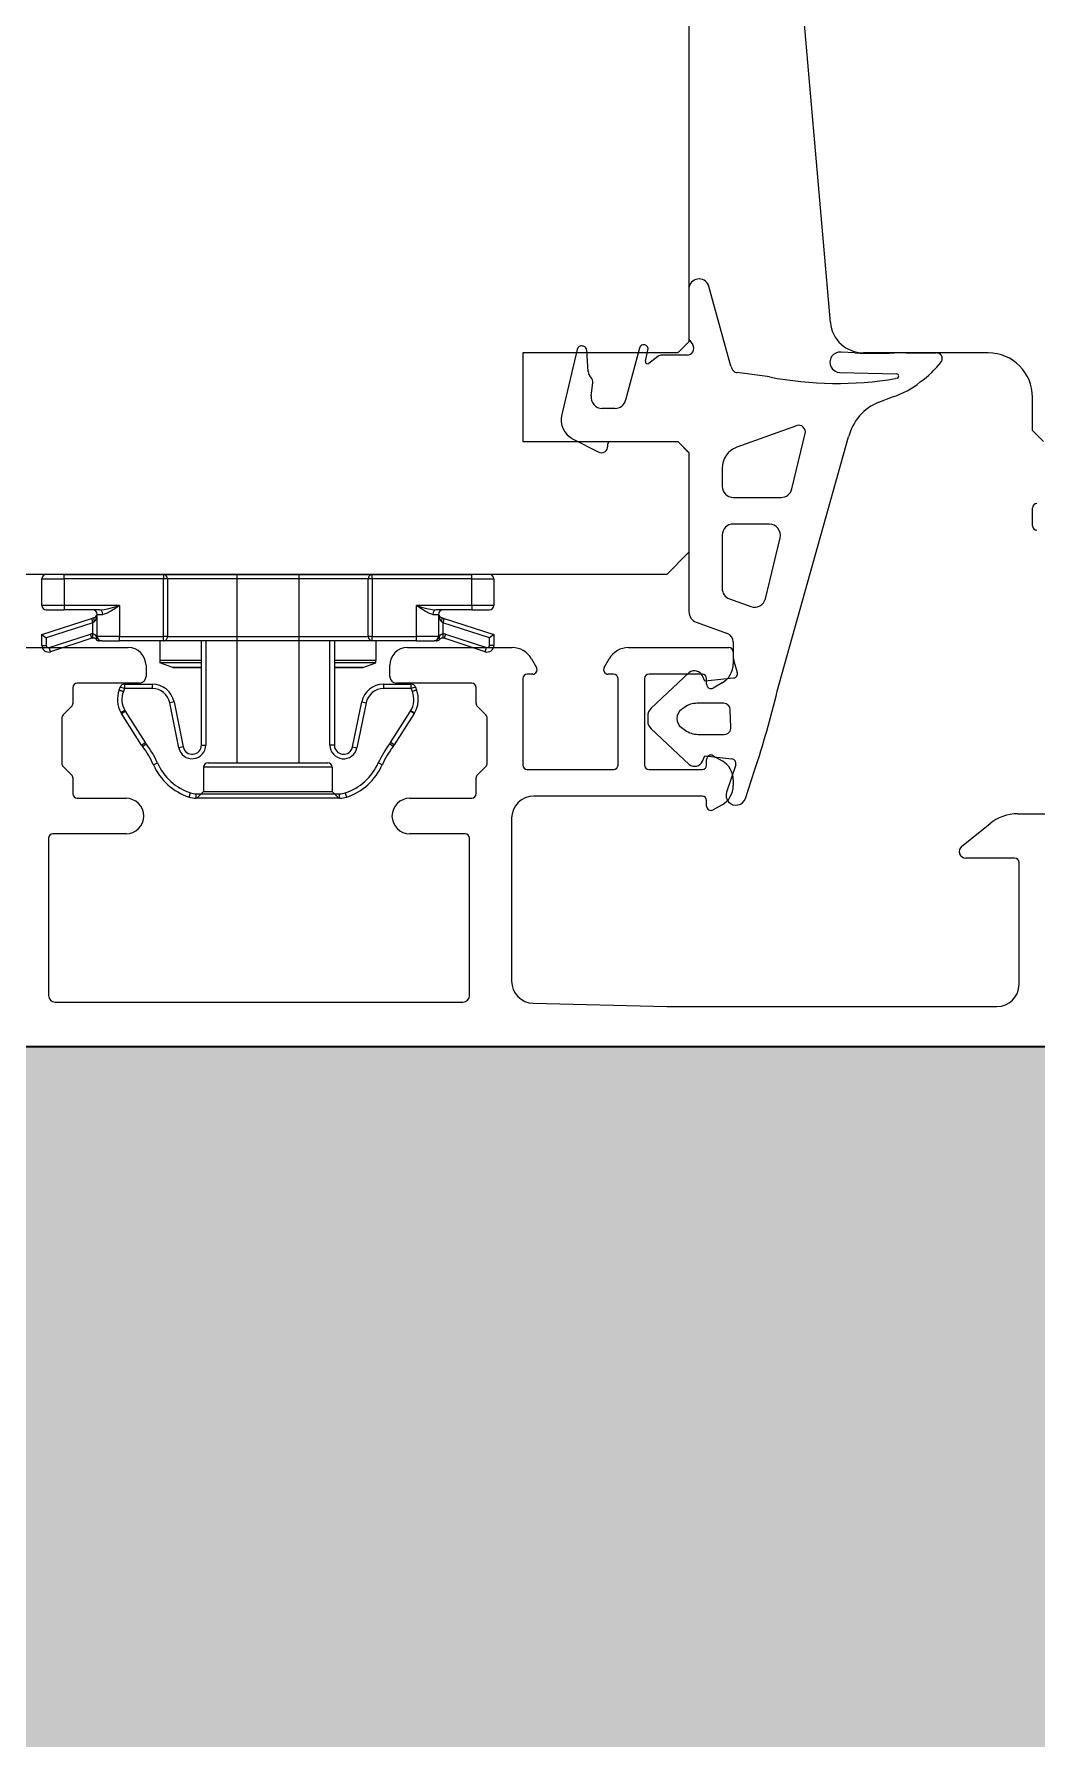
# Model space of a CAD drawing. Header units: centimetres. Extents: x 0.3 to 84.3, y 0.3 to 59.7.
# Drawn here: x 52.7259 to 52.8164, y 11.6615 to 11.8154 of the extents above; entities that cross this region are included whole.
import ezdxf

# ---------------------------------------------------------------- set-up
doc = ezdxf.new("R2010")
doc.units = ezdxf.units.CM
for name, pattern in [('AUSGEZOGEN', [0]), ('PHANTOM', [63.50000000000001, 31.75, -6.35, 6.35, -6.35, 6.35, -6.35]), ('VERDECKT', [9.524999999999999, 6.35, -3.175])]:
    doc.linetypes.add(name, pattern=pattern)
for name, color, linetype, lineweight in [('Bodenplatte', 7, 'AUSGEZOGEN', 35), ('Decke', 7, 'AUSGEZOGEN', 35), ('Fenster', 7, 'AUSGEZOGEN', 35)]:
    doc.layers.add(name, color=color, linetype=linetype, lineweight=lineweight)

msp = doc.modelspace()

# ---------------------------------------------------------------- hatches: boundary and pattern name
at = {"layer": 'Bodenplatte', "linetype": 'AUSGEZOGEN', "lineweight": 25, "true_color": 0xe0ffe0}
msp.add_hatch(color=254, dxfattribs=at).paths.add_polyline_path([(31.65999929904938, 16.11399973863363), (31.65999929904938, 15.95399974220991), (47.43999894633886, 15.95399974220991), (47.43999894633886, 11.56399984033406), (62.71999860480428, 11.56399984033406), (62.71999860480428, 11.72399983675778), (47.5999989427626, 11.72399983675778), (47.5999989427626, 16.11399973863363)])

# ---------------------------------------------------------------- linework, layer by layer
at = {"layer": 'Bodenplatte', "color": 92, "linetype": 'VERDECKT', "lineweight": 35, "true_color": 0x00c600}
msp.add_line((47.5999989427626, 11.72399983675778), (62.71999860480428, 11.72399983675778), dxfattribs=at)
at = {"layer": 'Decke', "color": 96, "linetype": 'PHANTOM', "lineweight": 35, "true_color": 0x006e00}
msp.add_line((47.5999989427626, 11.72399983675778), (62.71999860480428, 11.72399983675778), dxfattribs=at)
at = {"layer": 'Fenster', "color": 7, "linetype": 'AUSGEZOGEN', "lineweight": 25}
for p, q in [((52.79777320001981, 11.78933794535701), (52.79400580988679, 11.83239941162283)), ((52.78499882928957, 11.82959941168543), (52.78499882928957, 11.7875994126242)), ((52.78499882927954, 11.79243797381755), (52.78499882927954, 11.7878387662016)), ((52.78878136389879, 11.78539151514597), (52.78676156544889, 11.7927136173526)), ((52.77490443916247, 11.78692006381093), (52.77352007019064, 11.78105223478324)), ((52.77548426572835, 11.78719424948477), (52.77538559970092, 11.78721752729093)), ((52.77590595761441, 11.78492115089298), (52.77579170170529, 11.78682885140434)), ((52.78052816963304, 11.78704042479576), (52.77928934539194, 11.78233822873408)), ((52.78107504273058, 11.78585411834666), (52.78130471074863, 11.78684850324567)), ((52.78499882928957, 11.7875994126242), (52.78399882931191, 11.78659941264655)), ((52.78499882927954, 11.7878387662016), (52.7853382469569, 11.78732268987083)), ((52.78399882931191, 11.78659941264655), (52.76999882962485, 11.78659941264655)), ((52.76999882962485, 11.78659941264655), (52.76999882962485, 11.77859941282536)), ((52.78220318004333, 11.78626991642923), (52.78139126750123, 11.78565013544049)), ((52.78483694934673, 11.7863929920075), (52.78256724472529, 11.7863929920075)), ((52.79997498984698, 11.7865994126927), (52.7987326420775, 11.78667013351046)), ((52.81201279028276, 11.78659941264655), (52.80076178404728, 11.78659941264655)), ((52.80456849202218, 11.7865994126927), (52.8035581218254, 11.7865994126927)), ((52.77616891656744, 11.78272296555761), (52.7763217569717, 11.78388892606827)), ((52.79226740907174, 11.78442803919407), (52.78936810131, 11.78482923559364)), ((52.79863320223656, 11.78483306325284), (52.80375632292272, 11.78470204531432)), ((52.80379035462614, 11.78431561997095), (52.80365535606472, 11.78427755700701)), ((52.80214434637344, 11.78215774652713), (52.80336655143927, 11.7826224250096)), ((52.81601279019334, 11.77959941280302), (52.81601279019334, 11.78259941273596)), ((52.77832234198621, 11.7815929921147), (52.77716043401742, 11.7815929921147)), ((52.7947051887948, 11.78002779590524), (52.78931758824086, 11.7780759115261)), ((52.79428522598312, 11.77431573125614), (52.79549284151009, 11.77932300653224)), ((52.817012790171, 11.77859941282536), (52.81601279019334, 11.77959941280302)), ((52.76999882962485, 11.77859941282536), (52.78399882931191, 11.77859941282536)), ((52.77455601990298, 11.7788123212969), (52.77681171347014, 11.77765879093868)), ((52.77768489655681, 11.77819299219077), (52.77768489655681, 11.77839299218632)), ((52.77788489655239, 11.77859299218185), (52.7839992564459, 11.77859299218185)), ((52.78399882931191, 11.77859941282536), (52.78499882928957, 11.77759941284772)), ((52.7839992564459, 11.77859299218185), (52.78499882927949, 11.77759341934825)), ((52.78499882928957, 11.77759941284772), (52.78499882928957, 11.76859941304888)), ((52.79296896993941, 11.75606209664848), (52.79941127281901, 11.77901214538142)), ((52.78499882927949, 11.77759341934825), (52.78499882927949, 11.76324417178335)), ((52.78799884114807, 11.77619551413232), (52.78799885928753, 11.77455018151422)), ((52.78899885926516, 11.77355018153658), (52.79331309788879, 11.77355018153658)), ((52.81600580940508, 11.77099941299516), (52.81600580940508, 11.77259941295938)), ((52.78799885928753, 11.7701501816126), (52.78799885928753, 11.76534478340459)), ((52.79225194029163, 11.77115018159025), (52.78899885926516, 11.77115018159025)), ((52.79189615016939, 11.76440963118753), (52.79322406838597, 11.76991573135447)), ((52.78499882928957, 11.76859941304888), (52.78299882933428, 11.76659941309359)), ((52.78299882933428, 11.76659941309359), (52.62699883282116, 11.76659941309359)), ((52.72659879141711, 11.76619941310246), (52.7285987913724, 11.76619941310246)), ((52.72659879141711, 11.76379941315618), (52.72659879141711, 11.76619941310246)), ((52.7285987913724, 11.76659941309359), (52.72699879140814, 11.76659941309359)), ((52.7285987913724, 11.76659941309359), (52.73757543032072, 11.76659941309359)), ((52.7285987913724, 11.76619941310246), (52.7285987913724, 11.76659941309359)), ((52.73757543032072, 11.76619941310246), (52.7285987913724, 11.76619941310246)), ((52.7285987913724, 11.76619941310246), (52.7285987913724, 11.76379941315618)), ((52.73757543032072, 11.76659941309359), (52.7564221802825, 11.76659941309359)), ((52.73757543032072, 11.76659941309359), (52.73757543032072, 11.76619941310246)), ((52.73757543032072, 11.76099941321868), (52.73757543032072, 11.76619941310246)), ((52.73793786781999, 11.76619941310246), (52.73757543032072, 11.76619941310246)), ((52.73793786781999, 11.76619941310246), (52.73793786781999, 11.76099941321868)), ((52.75605974278321, 11.76619941310246), (52.73793786781999, 11.76619941310246)), ((52.74419883836196, 11.76659941309359), (52.74419883836196, 11.74959941347356)), ((52.74979883823681, 11.76659941309359), (52.74979883823681, 11.74959941347356)), ((52.75605974278321, 11.76099941321868), (52.75605974278321, 11.76619941310246)), ((52.7564221802825, 11.76619941310246), (52.75605974278321, 11.76619941310246)), ((52.7564221802825, 11.76619941310246), (52.7564221802825, 11.76659941309359)), ((52.7564221802825, 11.76659941309359), (52.76539879054985, 11.76659941309359)), ((52.7564221802825, 11.76619941310246), (52.7564221802825, 11.76099941321868)), ((52.76539879054985, 11.76619941310246), (52.7564221802825, 11.76619941310246)), ((52.76699879051407, 11.76659941309359), (52.76539879054985, 11.76659941309359)), ((52.76539879054985, 11.76619941310246), (52.76539879054985, 11.76659941309359)), ((52.76539879054985, 11.76379941315618), (52.76539879054985, 11.76619941310246)), ((52.76539879054985, 11.76619941310246), (52.76739879050515, 11.76619941310246)), ((52.76739879050515, 11.76619941310246), (52.76739879050515, 11.76379941315618)), ((52.7285987913724, 11.76379941315618), (52.72659879141711, 11.76379941315618)), ((52.73359879126064, 11.76379941315618), (52.7285987913724, 11.76379941315618)), ((52.7285987913724, 11.76379941315618), (52.7285987913724, 11.7633994131651)), ((52.73308482253503, 11.76365279479651), (52.73359879126064, 11.76379941315618)), ((52.73359879126064, 11.76379941315618), (52.73317048398928, 11.76350617643693)), ((52.73359879126064, 11.76379941315618), (52.73359879126064, 11.76099941321868)), ((52.76039879066161, 11.76099941321868), (52.76039879066161, 11.76379941315618)), ((52.76539879054985, 11.76379941315618), (52.76039879066161, 11.76379941315618)), ((52.76079397802792, 11.763528358955), (52.76039879066161, 11.76379941315618)), ((52.76039879066161, 11.76379941315618), (52.76087301550109, 11.76366388605557)), ((52.76539879054985, 11.76379941315618), (52.76539879054985, 11.7633994131651)), ((52.76739879050515, 11.76379941315618), (52.76539879054985, 11.76379941315618)), ((52.78865683912946, 11.76440509080476), (52.79058200193939, 11.76370438884583)), ((52.72659879141711, 11.76117335469462), (52.73107508405373, 11.76262909745078)), ((52.72699879140814, 11.7633994131651), (52.7285987913724, 11.7633994131651)), ((52.73119879131433, 11.76224870751066), (52.72699879140814, 11.76088281838425)), ((52.73180993691864, 11.7633994131651), (52.7285987913724, 11.7633994131651)), ((52.73107508405373, 11.76262909745078), (52.73132249857494, 11.76270955954879)), ((52.73107508405373, 11.76262909745078), (52.73119879131433, 11.76224870751066)), ((52.73132249857494, 11.76232916960871), (52.73119879131433, 11.76224870751066)), ((52.73119879131433, 11.76125677911392), (52.73119879131433, 11.76224870751066)), ((52.73159879130535, 11.76099941321868), (52.73159879130535, 11.76299941317398)), ((52.73159879130535, 11.76299941317398), (52.73210807930897, 11.76299941317398)), ((52.73180993691864, 11.7633994131651), (52.73221199650678, 11.76344189380566)), ((52.73244312896574, 11.76308437445509), (52.73210807930897, 11.76299941317398)), ((52.73221199650678, 11.76344189380566), (52.73265842891615, 11.76353950413618)), ((52.73281515597355, 11.76327959511623), (52.73244312896574, 11.76308437445509)), ((52.73265842891615, 11.76353950413618), (52.73308482253503, 11.76365279479651)), ((52.73317048398928, 11.76350617643693), (52.73281515597355, 11.76327959511623)), ((52.76118214814863, 11.76327976120661), (52.76079397802792, 11.763528358955)), ((52.76087301550109, 11.76366388605557), (52.76133881964599, 11.76353958718137)), ((52.76159394792858, 11.76306811261929), (52.76118214814863, 11.76327976120661)), ((52.76133881964599, 11.76353958718137), (52.76183297938199, 11.76343376288774)), ((52.76188950261333, 11.76299941317398), (52.76159394792858, 11.76306811261929)), ((52.76183297938199, 11.76343376288774), (52.76218764500362, 11.7633994131651)), ((52.76188950261333, 11.76299941317398), (52.76239879061691, 11.76299941317398)), ((52.76539879054985, 11.7633994131651), (52.76218764500362, 11.7633994131651)), ((52.76239879061691, 11.76299941317398), (52.76239879061691, 11.76099941321868)), ((52.76267508334736, 11.76270955954879), (52.76292249786862, 11.76262909745078)), ((52.76279879060799, 11.76224870751066), (52.76267508334736, 11.76232916960871)), ((52.76292249786862, 11.76262909745078), (52.76279879060799, 11.76224870751066)), ((52.76279879060799, 11.76224870751066), (52.76279879060799, 11.76125677911392)), ((52.76699879051407, 11.76088281838425), (52.76279879060799, 11.76224870751066)), ((52.76292249786862, 11.76262909745078), (52.76739879050515, 11.76117335469462)), ((52.76539879054985, 11.7633994131651), (52.76699879051407, 11.7633994131651)), ((52.78565680912142, 11.76230447918351), (52.78847287915285, 11.76127951351451)), ((52.72659879141711, 11.76019941323657), (52.72659879141711, 11.76117335469462)), ((52.72659879141711, 11.76117335469462), (52.72699879140814, 11.76088281838425)), ((52.72699879140814, 11.76088281838425), (52.72699879140814, 11.76019941323657)), ((52.72726064503397, 11.76000921826654), (52.73097750900999, 11.7612179859339)), ((52.73110121627062, 11.76083759599379), (52.72738435229461, 11.75962882832651)), ((52.73110121627062, 11.76083759599379), (52.73097750900999, 11.7612179859339)), ((52.73121185742279, 11.76085699258383), (52.73119879131433, 11.76125677911392)), ((52.73119879131433, 11.76125677911392), (52.73125255957364, 11.76125305359629)), ((52.73126562568217, 11.760855129825), (52.73121185742279, 11.76085699258383)), ((52.73125255957364, 11.76125305359629), (52.73133445496817, 11.76121870414227)), ((52.73134752107666, 11.76083795509794), (52.73126562568217, 11.760855129825)), ((52.73133445496817, 11.76121870414227), (52.73142224822264, 11.7611376050666)), ((52.73143531433109, 11.76079740556011), (52.73134752107666, 11.76083795509794)), ((52.73142224822264, 11.7611376050666), (52.73150597107498, 11.76099941321868)), ((52.73151903718338, 11.76072830963617), (52.73143531433109, 11.76079740556011)), ((52.73150559717458, 11.76099737614236), (52.73149605787133, 11.76089145877714)), ((52.73149605787133, 11.76089145877714), (52.73150441228299, 11.76080450358045)), ((52.73150441228299, 11.76080450358045), (52.73153885322287, 11.76070827611611)), ((52.73150597107498, 11.76099941321868), (52.73159879130535, 11.76099941321868)), ((52.73150597107498, 11.76099941321868), (52.73150597107498, 11.76099941321868)), ((52.73153885322287, 11.76070827611611), (52.73153885322287, 11.76070827611611)), ((52.73153885322287, 11.76070827611611), (52.73163018672209, 11.76064371091898)), ((52.73359879126064, 11.76099941321868), (52.73159879130535, 11.76099941321868)), ((52.73359879126064, 11.76059941322769), (52.73359879126064, 11.76099941321868)), ((52.73359879126064, 11.76099941321868), (52.73757543032072, 11.76099941321868)), ((52.73757543032072, 11.76059941322769), (52.73757543032072, 11.76099941321868)), ((52.73793786781999, 11.76099941321868), (52.73757543032072, 11.76099941321868)), ((52.73793786781999, 11.76099941321868), (52.75605974278321, 11.76099941321868)), ((52.7564221802825, 11.76099941321868), (52.75605974278321, 11.76099941321868)), ((52.7564221802825, 11.76059941322769), (52.7564221802825, 11.76099941321868)), ((52.7564221802825, 11.76099941321868), (52.76039879066161, 11.76099941321868)), ((52.76039879066161, 11.76059941322769), (52.76039879066161, 11.76099941321868)), ((52.76239879061691, 11.76099941321868), (52.76039879066161, 11.76099941321868)), ((52.76235936418673, 11.76063969332309), (52.76245872869943, 11.76070827611611)), ((52.76239879061691, 11.76099941321868), (52.76249161084734, 11.76099941321868)), ((52.76245872869943, 11.76070827611611), (52.76249316956307, 11.76080450319505)), ((52.76247854473883, 11.76072830963617), (52.76245872869943, 11.76070827611611)), ((52.76251051049199, 11.76075932932636), (52.76247854473903, 11.76072830963636)), ((52.76249161084734, 11.76099941321868), (52.7625235766005, 11.76106145259896)), ((52.76250152403878, 11.76089145637925), (52.76249198476542, 11.76099737604473)), ((52.76249198476542, 11.76099737604473), (52.76249198476542, 11.76099737604473)), ((52.76249316956307, 11.76080450319505), (52.76250152403878, 11.76089145637925)), ((52.76256874138004, 11.7608013249946), (52.76251051049199, 11.76075932932636)), ((52.7625235766005, 11.76106145259896), (52.76258180748857, 11.76114544393555)), ((52.76265000614842, 11.76083793748167), (52.76256874138004, 11.7608013249946)), ((52.76258180748857, 11.76114544393555), (52.76266307225688, 11.76121866890963)), ((52.76273193534001, 11.76085512768664), (52.76265000614842, 11.76083793748167)), ((52.76266307225688, 11.76121866890963), (52.76274500144851, 11.76125304931957)), ((52.76278572449947, 11.76085699258383), (52.76273193534001, 11.76085512768664)), ((52.76274500144851, 11.76125304931957), (52.76279879060799, 11.76125677911392)), ((52.76279879060799, 11.76125677911392), (52.76278572449947, 11.76085699258383)), ((52.76302007291224, 11.7612179859339), (52.76289636565164, 11.76083759599379)), ((52.76661322962767, 11.75962882832651), (52.76289636565164, 11.76083759599379)), ((52.76302007291224, 11.7612179859339), (52.76673693688826, 11.76000921826654)), ((52.76739879050515, 11.76117335469462), (52.76699879051407, 11.76088281838425)), ((52.76699879051407, 11.76019941323657), (52.76699879051407, 11.76088281838425)), ((52.76739879050515, 11.76117335469462), (52.76739879050515, 11.76019941323657)), ((52.71779883080165, 11.75999941295787), (52.73439882799984, 11.75999941295787)), ((52.72659879141711, 11.76019941323657), (52.72699879140814, 11.76019941323657)), ((52.72738435229461, 11.75962882832651), (52.72726064503397, 11.76000921826654)), ((52.73163018672209, 11.76064371091898), (52.7317175911131, 11.76061099548961)), ((52.7317175911131, 11.76061099548961), (52.73181023746821, 11.7605994238374)), ((52.73181023746821, 11.7605994238374), (52.73181023746821, 11.7605994238374)), ((52.73199879129638, 11.76059941322769), (52.73181315083564, 11.76059941322769)), ((52.73199879129638, 11.76059941322769), (52.73359879126064, 11.76059941322769)), ((52.73757543032072, 11.76059941322769), (52.73359879126064, 11.76059941322769)), ((52.73724879117904, 11.76059941322769), (52.73724879117904, 11.75884901310242)), ((52.7564221802825, 11.76059941322769), (52.73757543032072, 11.76059941322769)), ((52.74099881977622, 11.75119941343774), (52.74099881977622, 11.76059941322769)), ((52.7413988197673, 11.76059941322769), (52.7413988197673, 11.75119941343774)), ((52.75259879083597, 11.75119941343774), (52.75259879083597, 11.76059941322769)), ((52.752998790827, 11.76059941322769), (52.752998790827, 11.75119941343774)), ((52.76039879066161, 11.76059941322769), (52.7564221802825, 11.76059941322769)), ((52.75674879074318, 11.76059941322769), (52.75674879074318, 11.75884901310242)), ((52.75959882743652, 11.75999941295787), (52.76905130636388, 11.75999941295787)), ((52.76039879066161, 11.76059941322769), (52.76199879062583, 11.76059941322769)), ((52.76218443108667, 11.76059941322769), (52.76199879062583, 11.76059941322769)), ((52.76218443108667, 11.76059941322769), (52.76218443108667, 11.76059941322769)), ((52.76218734445408, 11.7605994238374), (52.7622475260959, 11.7606044207977)), ((52.7622475260959, 11.7606044207977), (52.76235936418673, 11.76063969332309)), ((52.76661322962767, 11.75962882832651), (52.76673693688826, 11.76000921826654)), ((52.76739879050515, 11.76019941323657), (52.76699879051407, 11.76019941323657)), ((52.77954634785208, 11.75999941295787), (52.78859882678833, 11.75999941295787)), ((52.78899882677941, 11.75959941296678), (52.78899882677941, 11.75854693385173)), ((52.7889992630264, 11.76052775943467), (52.78899926302034, 11.7592518164202)), ((52.73599882796405, 11.7583994129936), (52.73599882796405, 11.75739941301595)), ((52.74099881977622, 11.75884901310242), (52.73724879117904, 11.75884901310242)), ((52.73724879117904, 11.75884901310242), (52.73724879117904, 11.75884901310242)), ((52.73724879117904, 11.7588319390623), (52.73724879117904, 11.7588319390623)), ((52.73724879117904, 11.75881235520469), (52.73724879117904, 11.75875940167721)), ((52.73724879117904, 11.75875940167721), (52.73724879117904, 11.7587060989642)), ((52.73724879117904, 11.7587060989642), (52.73724879117904, 11.75867828529963)), ((52.73724879117904, 11.75867828529963), (52.73724879117904, 11.75867828529963)), ((52.73724879117904, 11.75866107458242), (52.74099881977622, 11.75866107458242)), ((52.73724879117904, 11.75866107458242), (52.73724879117904, 11.75863617755267)), ((52.73841565252047, 11.75821147475686), (52.73724879117904, 11.75863617755267)), ((52.74099881977622, 11.75821147475686), (52.73841565252047, 11.75821147475686)), ((52.73848405654759, 11.75819941328128), (52.74099881977622, 11.75819941328128)), ((52.75674879074318, 11.75884901310242), (52.752998790827, 11.75884901310242)), ((52.752998790827, 11.75866107458242), (52.75674879074318, 11.75866107458242)), ((52.75558192940184, 11.75821147475686), (52.752998790827, 11.75821147475686)), ((52.752998790827, 11.75819941328128), (52.75551352537471, 11.75819941328128)), ((52.75558192940184, 11.75821147475686), (52.75674879074318, 11.75863617755267)), ((52.75674879074318, 11.7588319390623), (52.75674879074318, 11.7588319390623)), ((52.75674879074318, 11.75875940167721), (52.75674879074318, 11.75881235520469)), ((52.75674879074318, 11.75881235520469), (52.75674879074318, 11.75881235520469)), ((52.75674879074318, 11.7587060989642), (52.75674879074318, 11.75875940167721)), ((52.75674879074318, 11.75867828529963), (52.75674879074318, 11.7587060989642)), ((52.75674879074318, 11.75863617755267), (52.75674879074318, 11.75866107458242)), ((52.75674879074318, 11.75866107458242), (52.75674879074318, 11.75866107458242)), ((52.75799882747231, 11.75739941301595), (52.75799882747231, 11.7583994129936)), ((52.770898827184, 11.75759941301149), (52.77039882719519, 11.75759941301149)), ((52.77078335713271, 11.75899941298021), (52.77124523733785, 11.7581994129981)), ((52.77735241687822, 11.7581994129981), (52.77781429708323, 11.75899941298021)), ((52.77819882702082, 11.75759941301149), (52.77769882703201, 11.75759941301149)), ((52.78619882684201, 11.75759941301149), (52.78139882694931, 11.75759941301149)), ((52.78502784126383, 11.75774480764626), (52.78159222436255, 11.75452711549647)), ((52.7890835076789, 11.75867746332738), (52.78935730523992, 11.75776421128226)), ((52.7293988281116, 11.7563994130383), (52.7293988281116, 11.75496509849536)), ((52.7353988279775, 11.75679941302938), (52.72979882810269, 11.75679941302938)), ((52.73358052611552, 11.75616848783011), (52.73395465704694, 11.75602697444188)), ((52.73358440522156, 11.75617882956122), (52.73368111970389, 11.7564388525208)), ((52.73358440522156, 11.75617882956122), (52.73395931197405, 11.75603938451928)), ((52.73405602645647, 11.75629940747881), (52.73368111970389, 11.7564388525208)), ((52.73405602645647, 11.75629940747881), (52.73395931197405, 11.75603938451928)), ((52.73405602645647, 11.75669940746984), (52.73656876102524, 11.75669940746984)), ((52.73405602645647, 11.75669940746984), (52.73405602645647, 11.75629940747881)), ((52.73656876102524, 11.75629940747881), (52.73405602645647, 11.75629940747881)), ((52.73656876102524, 11.75669940746984), (52.73656876102524, 11.75629940747881)), ((52.75743079363301, 11.75669940746984), (52.75994156782863, 11.75669940746984)), ((52.75743079363301, 11.75669940746984), (52.75743079363301, 11.75629940747881)), ((52.75994156782863, 11.75629940747881), (52.75743079363301, 11.75629940747881)), ((52.76539882730695, 11.75679941302938), (52.75859882745888, 11.75679941302938)), ((52.75994156782863, 11.75629940747881), (52.75994156782863, 11.75669940746984)), ((52.76031645401904, 11.75643890779106), (52.75994156782863, 11.75629940747881)), ((52.76003839032379, 11.75603921152847), (52.75994156782863, 11.75629940747881)), ((52.76041327651408, 11.75617871184077), (52.76003839032379, 11.75603921152847)), ((52.76041708008411, 11.75616857435603), (52.76004295460773, 11.75602704654676)), ((52.76031645401904, 11.75643890779106), (52.76041327651408, 11.75617871184077)), ((52.76579882729803, 11.75496509849536), (52.76579882729803, 11.7563994130383)), ((52.76999882720409, 11.75719941302046), (52.76999882720409, 11.74939941319476)), ((52.77859882701185, 11.74939941319476), (52.77859882701185, 11.75719941302046)), ((52.78099882695821, 11.75719941302046), (52.78099882695821, 11.74939941319476)), ((52.78642228881952, 11.7569619675181), (52.78621303939235, 11.75744335184182)), ((52.7890275531534, 11.75725292101229), (52.78642228881952, 11.7569619675181)), ((52.78659882683303, 11.75669941303163), (52.78659882683303, 11.75719941302046)), ((52.78799882680175, 11.75681488308287), (52.78719882681967, 11.75635300287786)), ((52.72928167082661, 11.75468225578912), (52.72851598541888, 11.75391657038131)), ((52.7385286103907, 11.75509814337448), (52.73813664051761, 11.75501839620251)), ((52.73896351243505, 11.75095419088393), (52.73813664051761, 11.75501839620251)), ((52.7385286103907, 11.75509814337448), (52.73935548230813, 11.75103393805589)), ((52.75464403332266, 11.75103374622973), (52.7554709442675, 11.75509814337448)), ((52.75586291414055, 11.75501839620251), (52.75503600319579, 11.75095399905772)), ((52.7554709442675, 11.75509814337448), (52.75586291414055, 11.75501839620251)), ((52.76668166999076, 11.75391657038131), (52.76591598458295, 11.75468225578912)), ((52.78459621521054, 11.75460274531897), (52.78432630974672, 11.75441007674381)), ((52.78812701774416, 11.75497492274735), (52.78575820824111, 11.75497493323269)), ((52.72839882813398, 11.75363372767515), (52.72839882813398, 11.74956509861609)), ((52.73373375327626, 11.75414238452427), (52.73408234634749, 11.75433855502038)), ((52.73378993577853, 11.75404863781196), (52.73412729234933, 11.75426355765053)), ((52.73560041049897, 11.75120676175561), (52.73378993577853, 11.75404863781196)), ((52.73412729234933, 11.75426355765053), (52.73593776706974, 11.75142168159414)), ((52.75806372499088, 11.75142679948772), (52.75986377028926, 11.75425230463079)), ((52.76020112686006, 11.75403738479227), (52.75840108156164, 11.75121187964924)), ((52.76020112686006, 11.75403738479227), (52.75986377028926, 11.75425230463079)), ((52.76022442790719, 11.75407486640611), (52.759882411127, 11.75428228992187)), ((52.76679882727567, 11.74956509861609), (52.76679882727567, 11.75363372767515)), ((52.78127580374463, 11.75379723933293), (52.78127580374463, 11.75339723934021)), ((52.78879076493845, 11.75281955592368), (52.78872701772752, 11.75437492275756)), ((52.78159222435927, 11.75266736318127), (52.78502784125786, 11.74944967099832)), ((52.78432630974235, 11.75278226465139), (52.78466197479582, 11.75254265441832)), ((52.78582396782439, 11.75217046649836), (52.78819277732746, 11.75217045602931)), ((52.73560041049897, 11.75120676175561), (52.73593776706974, 11.75142168159414)), ((52.73569327540895, 11.75107329414164), (52.73601205899774, 11.75131490750301)), ((52.73935548230813, 11.75103393805589), (52.73896351243505, 11.75095419088393)), ((52.74099881977622, 11.75119941343774), (52.7413988197673, 11.75119941343774)), ((52.752998790827, 11.75119941343774), (52.75259879083597, 11.75119941343774)), ((52.75464403332266, 11.75103374622973), (52.75503600319579, 11.75095399905772)), ((52.75830747021753, 11.75107742782498), (52.75798883591555, 11.75131923802838)), ((52.75840108156164, 11.75121187964924), (52.75806372499088, 11.75142679948772)), ((52.78621303938866, 11.74975112679376), (52.78642228881952, 11.7502325111158)), ((52.78642228881952, 11.7502325111158), (52.78888495018367, 11.74995752423857)), ((52.78659882683303, 11.74939941319476), (52.78659882683303, 11.74989941318359)), ((52.78719882681967, 11.7502458233375), (52.78799882680175, 11.74978394313235)), ((52.72851598541893, 11.74928225590984), (52.72928167082667, 11.74851657050199)), ((52.73666960248165, 11.7494227297308), (52.73703487783582, 11.74958574478683)), ((52.75279883816975, 11.74919941348244), (52.741198838429, 11.74919941348244)), ((52.741198838429, 11.74919941348244), (52.741198838429, 11.74699941353161)), ((52.74159883842008, 11.74959941347356), (52.75239883817873, 11.74959941347356)), ((52.75279883816975, 11.74919941348244), (52.75279883816975, 11.74699941353161)), ((52.75732800280841, 11.74942271782529), (52.75696272720127, 11.74958573231443)), ((52.76591598458289, 11.74851657050199), (52.76668166999062, 11.74928225590984)), ((52.77039882719519, 11.74899941320373), (52.77819882702082, 11.74899941320373)), ((52.78139882694931, 11.74899941320373), (52.78619882684201, 11.74899941320373)), ((52.78921993932813, 11.74943321897022), (52.78839282305191, 11.74695806450141)), ((52.79009556474494, 11.74639211258519), (52.790929051374, 11.74891333671272)), ((52.7293988281116, 11.74823372779584), (52.7293988281116, 11.74679941325289)), ((52.7398860420235, 11.74650293144919), (52.74001306259683, 11.74688222785944)), ((52.741198838429, 11.74699941353161), (52.74059883844243, 11.74639941354508)), ((52.741198838429, 11.74699941353161), (52.75279883816975, 11.74699941353161)), ((52.75279883816975, 11.74699941353161), (52.75339883815639, 11.74639941354508)), ((52.75411165260934, 11.74650294295452), (52.75398462516509, 11.74688223706367)), ((52.76579882729803, 11.74679941325289), (52.76579882729803, 11.74823372779584)), ((52.78899882677941, 11.74805189236349), (52.78899882677941, 11.7475469340976)), ((52.72979882810269, 11.74639941326182), (52.7341988280043, 11.74639941326182)), ((52.7405211448899, 11.74639941354508), (52.7405211448899, 11.74679941353616)), ((52.7405211448899, 11.74679941353616), (52.75347651538803, 11.74679941353616)), ((52.75347651538803, 11.74639941354508), (52.7405211448899, 11.74639941354508)), ((52.75347651538803, 11.74639941354508), (52.75347651538803, 11.74679941353616)), ((52.75979882743214, 11.74639941326182), (52.76539882730695, 11.74639941326182)), ((52.78619882684201, 11.74659941325736), (52.77099882718174, 11.74659941325736)), ((52.78659882683303, 11.7456994132775), (52.78659882683303, 11.74619941326632)), ((52.78799882680175, 11.74581488332874), (52.78719882681967, 11.74535300312373)), ((52.76899882722644, 11.74459941330206), (52.76899882722644, 11.72989879429092)), ((52.80962123651471, 11.74206570093552), (52.8121432623137, 11.74410799715893)), ((52.81466054382161, 11.74499941329314), (52.82163314062498, 11.74499941329314)), ((52.72719882816077, 11.7427994133423), (52.72719882816077, 11.72859941387878)), ((52.7341988280043, 11.74319941333338), (52.72759882815178, 11.74319941333338)), ((52.76479882732038, 11.74319941333338), (52.75979882743214, 11.74319941333338)), ((52.76519882731139, 11.72859941387878), (52.76519882731139, 11.7427994133423)), ((52.81439882864245, 11.74099941338255), (52.80999882874085, 11.74099941338255)), ((52.81479882863353, 11.72959941385643), (52.81479882863353, 11.74059941339147)), ((52.72779882814739, 11.72799941389222), (52.76459882732476, 11.72799941389222)), ((52.77094904915948, 11.72789941389442), (52.78299882691351, 11.72759941390114)), ((52.78299882691351, 11.72759941390114), (52.81279882624749, 11.72759941390114)), ((52.83659882571544, 11.72399941426479), (52.57339883159848, 11.72399941426479))]:
    msp.add_line(p, q, dxfattribs=at)
for centre, radius, start, end in [((52.78591497347718, 11.79235340287641), 0.0009200393660986376, 23.04915625343657, 174.7258693692848), ((52.80076178404724, 11.78959941257935), 0.002999999932944775, 184.9999999999994, 270), ((52.77529375117165, 11.78682821528158), 0.0003999999910571205, 76.72522121254963, 166.725221212608), ((52.77539241719907, 11.78680493747537), 0.0003999999910571205, 3.42746188397996, 76.72522121254963), ((52.7809149709952, 11.78693851945236), 0.0003999999910607585, 346.994738984387, 165.2404361855121), ((52.78483694934663, 11.78699299199392), 0.0005999999865874998, 270, 33.33247580908694), ((52.78126991260719, 11.78580911024309), 0.0001999999955303792, 166.9947389841013, 307.3566407581826), ((52.78256724472521, 11.78579299202073), 0.0005999999865911377, 90, 127.3566407565646), ((52.79062136343538, 11.78617535283714), 0.001999999955296517, 203.0739489277241, 216.3224891874307), ((52.79863898532098, 11.78575397666399), 0.0009209315692089016, 84.16305163096878, 269.6402028978147), ((52.80176655583606, 11.84425533766606), 0.05768375328668121, 268.2201976429217, 271.7798023570853), ((52.80526278254817, 11.90434025355557), 0.1177428878805538, 269.6621439464782, 270.5731463082045), ((52.80049304295348, 11.7915332048924), 0.00928281794292112, 305.4798742642036, 321.9959983259599), ((52.80714825470687, 11.84865753214303), 0.06205831058170855, 269.3466193409847, 270.1422013272643), ((52.80733930931973, 11.78606913908015), 0.0005315652144820461, 331.7600102035365, 93.99495317312142), ((52.81201279028268, 11.78259941273581), 0.003999999910593033, 0, 90), ((52.77670452662662, 11.78496897875051), 0.0007999999821106029, 183.4274618840104, 225.7057896635713), ((52.77572684650164, 11.78396691014731), 0.0005999999865984138, 352.5319408552642, 45.70578966403928), ((52.789332250106, 11.78522762570887), 0.0003999999910607585, 215.9605171969518, 275.1422072535874), ((52.78933225010636, 11.78522762570841), 0.0003999999910534826, 215.9605171122446, 216.3224891020882), ((52.79838571709639, 11.81646489860195), 0.03261585586513385, 259.1880068707953, 279.2978497234457), ((52.80126511278564, 11.78954633134435), 0.007235780769793062, 286.883294479438, 309.6367474969439), ((52.80373924304786, 11.78450582990035), 0.0001969573830643415, 285.0407385756392, 85.02513979355614), ((52.77716043401735, 11.78259299209225), 0.00099999997764462, 172.5319408541653, 270), ((52.77832234198615, 11.78259299209225), 0.0009999999776482583, 270, 345.2404361857529), ((52.77546663023677, 11.78059299213695), 0.001999999955292879, 166.7252212125614, 242.9154284225561), ((52.80386719797646, 11.77790071318249), 0.004592444941678033, 112.0335286458143, 165.99460968038), ((52.79490956465345, 11.77946367668696), 0.0005999999865874998, 346.4407800945678, 109.9150446987103), ((52.77708489657016, 11.77819299219063), 0.0005999999865947758, 242.9154284241519, 0), ((52.77788489655233, 11.77839299218616), 0.0001999999955267413, 90, 180), ((52.78999884110332, 11.77619551413217), 0.001999999955296517, 109.9150446982756, 180), ((52.78899885926511, 11.77455018151408), 0.0009999999776482583, 180, 270), ((52.79331309788873, 11.77455018151408), 0.0009999999776482583, 270, 346.440780094278), ((52.81640580939609, 11.77259941295928), 0.0003999999910607585, 90, 180), ((52.78899885926511, 11.77015018161245), 0.0009999999776482583, 90, 180), ((52.79225194029158, 11.77015018161245), 0.0009999999776482583, 346.4407800945713, 90), ((52.81640580939609, 11.77099941299506), 0.0003999999910571205, 180, 270), ((52.72699879140806, 11.76619941310236), 0.0003999999910607585, 90, 180), ((52.76699879051399, 11.76619941310236), 0.0003999999910607585, 0, 90), ((52.78899885926511, 11.76534478340444), 0.0009999999776482583, 180, 249.9999999998535), ((52.72699879140806, 11.76379941315603), 0.0003999999910607585, 180, 270), ((52.76699879051399, 11.76379941315603), 0.0003999999910607585, 270, 0), ((52.79092402207499, 11.76464408144547), 0.0009999999776482583, 250.0000000002361, 346.4407800945713), ((52.73119879131426, 11.76299941317388), 0.0003999999910571205, 0, 90), ((52.73119879131426, 11.76308994948876), 0.0003999999910571205, 288.0151318661218, 353.5018924740889), ((52.76279879060792, 11.76299941317388), 0.0003999999910607585, 90, 180), ((52.76279879060792, 11.76308994948876), 0.0003999999910607585, 186.4981075260262, 251.9848681350034), ((52.78599882925713, 11.7632441717832), 0.0009999999776482583, 180, 250.0000000002361), ((52.73122492353117, 11.76045720605356), 0.0007999999821178789, 91.87191521303052, 108.0151318655592), ((52.73122492353117, 11.76045720605356), 0.0003999999910571205, 91.87191521405606, 108.015131865154), ((52.73199879129631, 11.76099941321858), 0.0003999999910607585, 180, 270), ((52.76199879062575, 11.76099941321858), 0.0003999999910607585, 270, 0), ((52.76277265839094, 11.76045720605356), 0.0003999999910607585, 71.98486813500342, 88.12808478596058), ((52.76277265839094, 11.76045720605356), 0.0007999999821178789, 71.98486813444079, 88.12808478696951), ((52.78819926304428, 11.76052775943453), 0.0007999999821178789, 0, 70.00000000054041), ((52.72719879140367, 11.76019941323647), 0.0005999999865874998, 180, 288.0151318650491), ((52.72719879140367, 11.76019941323647), 0.0001999999955303792, 180, 288.0151318667749), ((52.73439882799977, 11.75839941299345), 0.001599999964235758, 0, 90), ((52.75959882743647, 11.75839941299345), 0.001599999964235758, 90, 180), ((52.76679879051851, 11.76019941323647), 0.0005999999865911377, 251.9848681350559, 0), ((52.76679879051851, 11.76019941323647), 0.0001999999955303793, 251.984868133225, 0), ((52.76905130636381, 11.75799941300247), 0.001999999955296517, 30.00000000007738, 90), ((52.779546347852, 11.75799941300237), 0.001999999955321982, 90, 149.9999999994651), ((52.78859882678827, 11.75959941296668), 0.0003999999910607585, 0, 90), ((52.79099926297556, 11.75925181641045), 0.001999999955300155, 180, 196.6889953451536), ((52.73848405654753, 11.75839941327671), 0.0001999999955267413, 249.9999999988447, 270), ((52.75551352537464, 11.75839941327671), 0.0001999999955303792, 270, 290.0000000008072), ((52.77039882719511, 11.75719941302036), 0.0003999999910571205, 90, 180), ((52.77089882718393, 11.75799941300247), 0.0003999999910825863, 270, 29.99999999345748), ((52.77769882703193, 11.75799941300247), 0.0003999999910571205, 150.0000000004042, 270), ((52.77819882702076, 11.75719941302036), 0.0003999999910571205, 0, 90), ((52.78139882694923, 11.75719941302036), 0.0003999999910571205, 90, 180), ((52.78550367388826, 11.75713500294445), 0.000773484622167272, 23.49375017943643, 127.9650338939312), ((52.78619882684195, 11.75719941302036), 0.0003999999910571205, 0, 90), ((52.78699882682405, 11.75854693385157), 0.001999999955296517, 299.9999999998689, 0), ((52.78897415418015, 11.75764934066668), 0.0003999999910571205, 277.6717428617387, 16.68899516722328), ((52.72979882810262, 11.75639941303815), 0.0003999999910607585, 90, 180), ((52.73582531170369, 11.7553194075006), 0.002399999946357275, 159.2810950013442, 209.3686016746927), ((52.73170987145868, 11.75687605477109), 0.001999999955347448, 339.2810950013721, 339.5975202257493), ((52.73405602645639, 11.75629940747871), 0.0003999999910607585, 90, 159.5975202253748), ((52.73539882797742, 11.7573994130158), 0.0005999999865874998, 270, 0), ((52.7365687610252, 11.7546994075144), 0.001999999955296517, 11.50000000003418, 90), ((52.7365687610252, 11.7546994075144), 0.001599999964239396, 11.50000000003651, 90), ((52.75743079363292, 11.7546994075144), 0.001999999955296517, 90, 168.4999999999658), ((52.75743079363292, 11.7546994075144), 0.001599999964239396, 90, 168.4999999999128), ((52.75859882745883, 11.7573994130158), 0.0005999999865874997, 180, 270), ((52.75994156782856, 11.75629940747871), 0.0003999999910607585, 20.41092678197948, 90), ((52.75817232722579, 11.75531940750056), 0.002399999946357275, 328.7643717204631, 20.72111349770658), ((52.76228770746619, 11.75687621340207), 0.001999999955663953, 200.4109267820769, 200.7211134976767), ((52.76539882730687, 11.75639941303815), 0.0003999999910571205, 0, 90), ((52.78699882682405, 11.75669941303153), 0.0003999999910607585, 180, 299.9999999990619), ((52.70547744145051, 11.7771626198787), 0.08999999798834325, 341.7067301554146, 346.4407800944473), ((52.72899882812028, 11.7549650984953), 0.0003999999912499334, 314.9999999960418, 0), ((52.73582531170369, 11.7553194075006), 0.001999999955296517, 159.2810950013196, 209.3686016745429), ((52.73170987145927, 11.75687605477087), 0.002399999945731543, 339.281095001361, 339.5975202259284), ((52.75817232722579, 11.75531940750056), 0.001999999955296517, 328.7643717204455, 20.72111349775439), ((52.76228770746592, 11.75687621340197), 0.002399999946459138, 200.4109267819258, 200.7211134976799), ((52.76619882728917, 11.7549650984953), 0.0003999999912462954, 180, 225.0000000035984), ((52.78227580372223, 11.75379723933278), 0.0009999999776482583, 133.1239852170551, 180), ((52.78575820823031, 11.75297493327725), 0.001999999955296517, 90, 125.520663317475), ((52.78812701774083, 11.75437492276064), 0.0005999999865874998, 0, 90), ((52.72879882812496, 11.75363372767501), 0.0003999999910607585, 135.0000000001799, 180), ((52.73547671863239, 11.75512323700454), 0.001999999955303793, 209.3686016746316, 212.5000000000983), ((52.73547671863239, 11.75512323700454), 0.001599999964239396, 209.3686016747897, 212.5000000001803), ((52.75851434400607, 11.7551119839848), 0.00159999996423212, 327.4999999999807, 328.7643717202872), ((52.75851434400607, 11.7551119839848), 0.001999999955285602, 327.5000000000069, 328.7643717203215), ((52.76639882728452, 11.75363372767501), 0.0003999999910571205, 0, 44.99999999928033), ((52.78227580372223, 11.75339723934166), 0.0009999999776482583, 180, 226.8760145273278), ((52.78490730621886, 11.75359617069593), 0.0009999999776482583, 125.5206606598058, 234.4793390335355), ((52.78582396782434, 11.75417046645357), 0.001999999955296517, 234.479336375896, 270), ((52.7881927773274, 11.75277045601582), 0.0005999999865874998, 270, 4.693944863333374), ((52.73728719335281, 11.75228136094815), 0.001999999955303793, 212.5000000000983, 217.1593193148253), ((52.72899882004437, 11.74599941355386), 0.008399999812246824, 24.05024734956024, 37.15931931485962), ((52.73728719335281, 11.75228136094815), 0.001599999964239396, 212.500000000073, 217.1593193148573), ((52.72899882004437, 11.74599941355386), 0.008799999803307583, 24.05024734956417, 37.1593193148246), ((52.74016881979469, 11.75119941343764), 0.001229999972506921, 191.5000000001059, 0), ((52.74016881979469, 11.75119941343764), 0.0008299999814461626, 191.499999999927, 0), ((52.75382975298012, 11.75119941343764), 0.001230962144203544, 180, 348.4999999999507), ((52.75382975298012, 11.75119941343764), 0.0008309621531427853, 180, 348.5000000000589), ((52.7649987905587, 11.74599941355386), 0.008799999803303945, 142.8052934794149, 155.9498415766071), ((52.7649987905587, 11.74599941355386), 0.008399999812246827, 142.8052934793814, 155.9498415766111), ((52.75671429870766, 11.75228647884177), 0.001599999964235758, 322.805293479457, 327.50000000001), ((52.75671429870766, 11.75228647884177), 0.001999999955300155, 322.8052934795084, 327.500000000054), ((52.78699882682405, 11.74989941318353), 0.0003999999910825863, 60.00000000650844, 180), ((52.78884056106801, 11.74955999486937), 0.0003999999910571205, 341.5220451575448, 83.62860424887405), ((52.72879882812509, 11.74956509861599), 0.0003999999912499334, 180, 225.0000000035984), ((52.72899882812045, 11.74823372779569), 0.0003999999910571205, 0, 44.99999999946024), ((52.74160081976265, 11.75162343298715), 0.005399999879298411, 204.0502473495328, 251.4850891719641), ((52.74160081976265, 11.75162343298715), 0.004999999888241291, 204.0502473495462, 251.4850891720046), ((52.74159883842002, 11.74919941348234), 0.0003999999910607585, 90, 180), ((52.75239883817866, 11.74919941348234), 0.0003999999910607585, 0, 90), ((52.75239678211166, 11.75162341342815), 0.004999999888241291, 288.5159487495111, 335.9498415766562), ((52.75239678211166, 11.75162341342815), 0.005399999879298412, 288.5159487495702, 335.9498415766465), ((52.76619882728897, 11.74823372779569), 0.0003999999910571205, 134.9999999989205, 180), ((52.76639882728429, 11.74956509861599), 0.0003999999912462954, 314.9999999965816, 0), ((52.77039882719511, 11.74939941319462), 0.0003999999910571205, 180, 270), ((52.77819882702076, 11.74939941319462), 0.0003999999910571205, 270, 0), ((52.78139882694923, 11.74939941319462), 0.0003999999910571205, 180, 270), ((52.78550367388692, 11.75005947569625), 0.0007734846221672721, 232.034965668321, 336.5062493830517), ((52.78619882684195, 11.74939941319462), 0.0003999999910571205, 270, 0), ((52.78699882682405, 11.74805189236339), 0.001999999955296517, 0, 60.00000000010571), ((52.74052114488982, 11.74839941350023), 0.001599999964235758, 251.4850891722217, 270), ((52.75347651538796, 11.74839941350023), 0.001599999964239396, 270, 288.5159487496452), ((52.78699882682405, 11.74754693409744), 0.001999999955321982, 300.0000000005976, 0), ((52.78924373783117, 11.74667371640412), 0.0008971676553876089, 161.522045162114, 341.7067301545246), ((52.72979882810262, 11.74679941325279), 0.0003999999910607585, 180, 270), ((52.73419882800423, 11.74479941329749), 0.001599999964235758, 270, 90), ((52.74052114488982, 11.74839941350023), 0.001999999955296517, 251.485089172085, 270), ((52.75347651538796, 11.74839941350023), 0.001999999955296517, 270, 288.5159487493921), ((52.75979882743206, 11.74479941329749), 0.001599999964239396, 90, 270), ((52.76539882730687, 11.74679941325279), 0.0003999999910607585, 270, 0), ((52.77099882718168, 11.74459941330196), 0.001999999955296517, 90, 180), ((52.78619882684195, 11.74619941326623), 0.0003999999910571205, 0, 90), ((52.78699882682405, 11.7456994132774), 0.0003999999910607585, 180, 299.9999999990619), ((52.81466054382155, 11.74099941338245), 0.003999999910593033, 90, 129.0000000000868), ((52.72759882815173, 11.7427994133422), 0.0003999999910607585, 90, 180), ((52.76479882732031, 11.7427994133422), 0.0003999999910607585, 0, 90), ((52.80999882874077, 11.74159941336901), 0.0005999999865474821, 129.0000000000837, 270), ((52.8143988286424, 11.74059941339136), 0.0003999999910607585, 0, 90), ((52.77099882718174, 11.72989879429082), 0.00199999995532562, 180, 268.5738174019588), ((52.72779882814732, 11.72859941387864), 0.0005999999865911377, 180, 270), ((52.76459882732471, 11.72859941387864), 0.0005999999865911377, 270, 0), ((52.81279882624742, 11.72959941385629), 0.001999999955296517, 270, 0)]:
    msp.add_arc(centre, radius, start, end, dxfattribs=at)
for centre, major_axis, ratio, start_param, end_param in [((52.73757543032065, 11.76619941310236), (-6.015120183496663e-18, 0.0003999999910571205), 0.9060937684129717, 4.71238898038469, 6.283185307179586), ((52.75642218028243, 11.76619941310236), (-6.015120183496663e-18, 0.0003999999910571205), 0.9060937684220667, 0, 1.570796326794897), ((52.7314462058355, 11.76232916960861), (-0.0001237072606161533, 0.0003803899400841462), 0.2954608359410786, 1.834764653781643e-16, 1.475003094902219), ((52.73119879131426, 11.76308994948876), (1.193226862530617e-17, -0.0007999999821178789), 0.4999999999977264, 0.3144233662260856, 1.495277635077851), ((52.73180993691855, 11.76299941317388), (-6.015120183551371e-18, 0.0003999999910607585), 0.7453559925006802, 4.71238898038469, 6.283185307179586), ((52.76218764500356, 11.76299941317388), (-6.015120183551371e-18, 0.0003999999910607585), 0.7453559924915849, 6.283185307179586, 7.853981633974483), ((52.76279879060792, 11.76308994948876), (1.193226862530617e-17, -0.0007999999821178789), 0.5000000000022736, 4.78790767210242, 5.968761940956174), ((52.76255137608669, 11.76232916960861), (0.0001237072606161418, 0.0003803899400841499), 0.2954608359410786, 4.808182212277368, 6.283185307179586), ((52.73757543032065, 11.76099941321858), (5.966134312680221e-18, -0.0003999999910607586), 0.9060937684138257, 0, 1.570796326794897), ((52.75642218028243, 11.76099941321858), (5.966134312680218e-18, -0.0003999999910607585), 0.9060937684138259, 4.71238898038469, 6.283185307179586)]:
    msp.add_ellipse(centre, major_axis=major_axis, ratio=ratio, start_param=start_param, end_param=end_param, dxfattribs=at)

doc.saveas('drawing.dxf')
